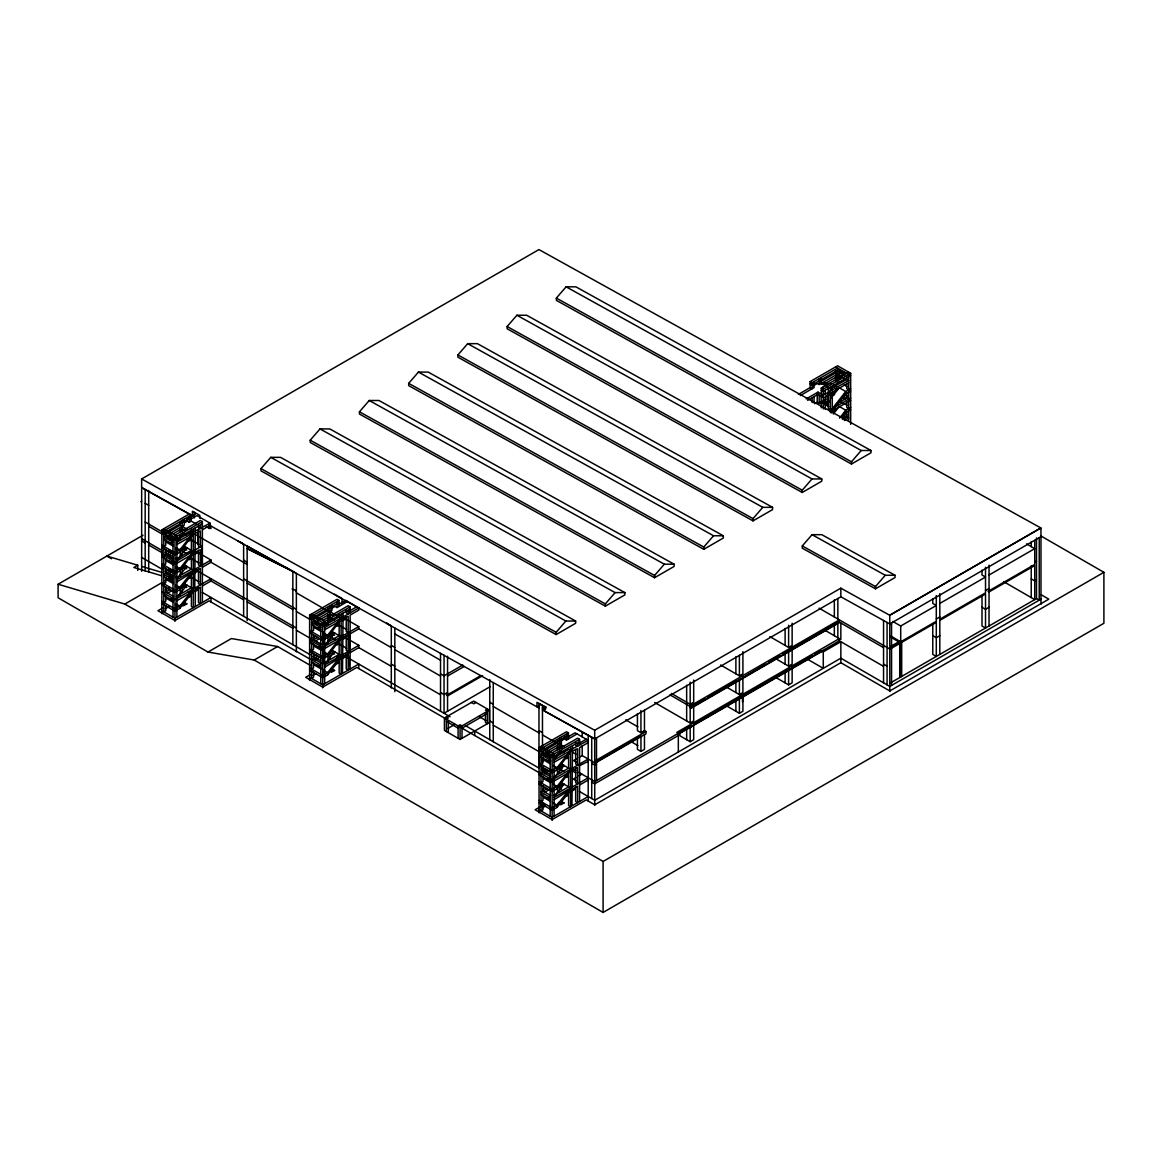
<?xml version="1.0" encoding="UTF-8"?>
<svg xmlns="http://www.w3.org/2000/svg" width="1162" height="1162" viewBox="0 0 1162 1162"><rect width="100%" height="100%" fill="white"/><g stroke="black" fill="none" stroke-linecap="round" stroke-linejoin="round"><path stroke-width="1.5" d="M798.381 394.412L810.146 387.614L810.146 381.601L812.107 382.734L837.584 368.034L837.57 383.402L839.53 382.269M176.9 617.153L176.9 536.263L163.813 528.695M324.663 683.735L324.663 621.568L311.576 614.001M541.013 746.469L554.1 754.036L554.1 816.203M338.476 604.487L345.68 600.333L358.767 607.886L358.767 610.137L350.125 615.119L350.125 669.036L348.179 653.698L350.198 650.342L358.826 645.36L358.826 647.626L391.303 666.363M345.593 600.71L343.211 602.395M836.117 380.773L837.584 376.299L835.594 372.929L835.58 370.431M836.582 388.645L835.594 391.652L825.136 397.68M820.662 381.557L835.594 372.929L837.526 370.315L846.764 373.322M177.394 540.94L182.536 534.433M189.232 534.404L191.41 531.644L191.41 529.131M176.464 540.272L191.41 531.644L193.357 532.762L179.834 549.931L174.954 552.763L161.867 545.196M161.867 547.462L174.954 555.015L179.834 552.197L192.819 534.709M177.394 559.663L186.821 547.709L183.422 547.317M189.232 553.112L191.41 550.367L191.41 535.537M161.867 566.184L174.954 573.737L179.834 570.92L192.819 553.432M177.612 578.11L186.821 566.431L183.422 566.039M161.867 584.893L174.954 592.46L179.834 589.642L179.834 587.376L193.357 570.208L183.756 564.659M179.834 589.642L193.357 572.459L200.416 568.392L200.416 584.849L198.47 583.731L198.47 568.901M177.612 596.832L186.821 585.154L183.422 584.762M161.867 603.615L174.954 611.183L179.834 608.351L179.834 606.099L193.357 588.931L183.756 583.382M179.834 608.351L193.357 591.182L200.416 587.115L200.416 603.572L198.47 602.453L198.47 587.623M325.157 626.245L331.315 618.431L334.365 620.203M336.108 615.177L341.12 618.068L327.582 635.236L322.702 638.069L309.615 630.501M309.615 632.767L322.702 640.32L327.582 637.502L340.568 620.014M325.157 644.968L334.569 633.014L331.17 632.622M309.615 651.475L322.702 659.043L327.582 656.225L340.568 638.737M325.375 663.415L334.569 651.737L331.17 651.345M336.995 657.14L339.159 654.38L339.159 639.565M309.615 670.198L322.702 677.766L327.582 674.933L327.582 672.682L341.12 655.513L331.519 649.965M327.582 674.933L341.12 657.765L348.179 653.698M825.703 404.913L828.956 400.788M831.12 398.043L839.24 387.745L845.776 391.521L850.671 388.704M554.594 758.713L559.721 752.206M832.253 408.69L845.776 391.521L845.776 393.773L832.253 410.941L832.253 392.219M833.285 414.021L839.24 406.468L845.776 410.244L850.671 407.426M553.664 758.045L568.61 749.417L570.557 750.536L557.034 767.704L552.139 770.522L539.052 762.969M539.052 765.235L552.139 772.788L557.034 769.97L570.005 752.482M554.594 777.436L564.02 765.482L560.621 765.09M839.545 418.16L845.776 410.244L845.776 412.495L841.68 417.71M539.052 783.943L552.139 791.511L557.034 788.693L570.005 771.19M554.811 795.883L564.02 784.205L560.621 783.813M539.052 802.666L552.139 810.234L557.034 807.401L557.034 805.15L570.557 787.981L560.955 782.433M557.034 807.401L570.557 790.233L577.616 786.166L577.616 802.622L575.669 801.504L575.669 786.674M261 468.62L270.775 457.349L280.536 457.349L575.655 621.031L575.655 623.282L556.119 634.568L261 470.871L261 468.62L556.119 632.302L556.119 634.568M310.225 440.195L320 428.923L329.761 428.923L624.88 592.605L624.88 594.871L605.344 606.143L310.225 442.461L310.225 440.195L605.344 603.891L605.344 606.143M359.45 411.784L369.225 400.498L378.986 400.498L674.105 564.195L674.105 566.446L654.569 577.717L359.45 414.035L359.45 411.784L654.569 575.466L654.569 577.717M408.675 383.358L418.451 372.087L428.212 372.087L723.33 535.769L723.33 538.021L703.794 549.306L408.675 385.624L408.675 383.358L703.794 547.041L703.794 549.306M457.901 354.947L467.676 343.661L477.437 343.661L772.556 507.344L772.556 509.61L753.02 520.881L457.901 357.199L457.901 354.947L753.02 518.63L753.02 520.881M507.126 326.522L516.901 315.251L526.662 315.251L821.781 478.933L821.781 481.184L802.245 492.47L507.126 328.773L507.126 326.522L802.245 490.204L802.245 492.47M556.351 298.097L566.112 286.825L575.887 286.825L870.992 450.507L870.992 452.773L851.47 464.045L556.351 300.362L556.351 298.097L851.47 461.793L851.47 464.045M556.119 632.302L565.879 621.031L575.655 621.031M605.344 603.891L615.105 592.605L624.88 592.605M654.569 575.466L664.33 564.195L674.105 564.195M703.794 547.041L713.555 535.769L723.33 535.769M753.02 518.63L762.78 507.344L772.556 507.344M802.245 490.204L812.006 478.933L821.781 478.933M851.47 461.793L861.231 450.507L870.992 450.507M802.274 545.951L812.049 534.68L821.81 534.68L895.03 575.277L895.03 577.543L875.494 588.814L802.274 548.203L802.274 545.951L875.494 586.563L875.494 588.814M875.494 586.563L885.255 575.277L895.03 575.277M342.717 658.476L345.593 656.443L342.746 658.128M572.154 790.944L575.045 788.911L572.183 790.596M295.627 591.051L296.368 590.587L292.069 589.003M542.494 746.469L542.451 707.643L544.789 706.278M542.48 708.776L545.98 706.743L542.494 709.924L594.741 738.959L596.498 737.943L596.498 780.544M546.009 707.876L542.494 709.924L545.225 708.776M195.187 514.185L192.456 515.768L141.662 487.604L141.633 478.962L538.936 249.569L1040.963 528.027L1040.992 604.225M140.878 501.708L141.662 501.258M1041.05 536.031L1103.9 572.314L1103.9 623.282L603.093 912.431L58.1 597.776L58.1 584.239L143.013 535.217M161.867 613.739L161.867 529.828L189.29 513.996L191.236 515.129L191.236 521.128L195.826 523.786M191.236 515.129L163.813 530.961L163.813 611.851L165.774 610.733L165.774 605.402M167.27 531.223L191.236 517.38M168.301 532.123L180.27 525.209L186.821 528.986M184.787 522.61L187.329 521.128L189.29 522.261L191.236 521.128M190.815 519.123L196.944 515.579L210.031 523.147L211.005 528.608L206.153 526.938M170.262 533.256L184.177 525.209L184.177 519.196M167.27 537.236L170.262 535.508M173.254 533.779L182.231 528.594L185.295 530.366M174.954 535.13L200.416 520.431L202.377 521.549L202.377 602.453M161.867 529.828L174.954 537.381L202.377 521.549M163.813 546.329L165.774 545.196L165.774 539.88M202.377 523.815L174.954 539.647L161.867 532.08M176.929 542.247L193.357 532.762M210.031 523.147L194.766 531.324M137.755 570.426L137.755 565.24L133.848 567.492L161.315 575.64M176.929 544.513L193.357 535.028M202.377 529.814L210.031 525.398M165.28 552.589L169.681 550.047M163.813 555.683L171.642 551.18M167.27 555.959L173.254 552.502M183.552 549.597L186.821 547.709M163.813 565.052L165.774 563.919L165.774 558.588M176.464 558.995L191.41 550.367M165.28 571.312L169.681 568.77M195.042 554.129L197.918 552.458M171.642 569.903L163.813 574.406L172.993 579.707M198.891 562.989L191.236 558.573L189.29 559.706L189.29 556.409M167.27 574.682L173.254 571.225M183.552 568.32L186.821 566.431M58.1 584.239L124.828 604.051L161.983 582.612L174.954 590.194L183.088 585.503M165.077 580.811L169.725 578.139M163.813 583.774L165.774 582.641L165.774 577.311M176.464 577.703L191.41 569.075L191.41 554.259M202.377 567.259L211.005 562.277L211.005 560.026L176.929 579.693L176.145 576.41M176.929 581.959L189.551 574.028M165.28 590.035L169.681 587.493M195.042 572.851L197.918 571.181M163.813 593.128L170.175 589.468M198.891 581.712L191.236 577.296L189.29 578.429L189.29 575.132M167.27 593.39L173.254 589.947M183.552 587.028L186.821 585.154M163.813 602.497L165.774 601.364L165.774 596.033M176.45 596.44L191.41 587.798L191.41 572.982M162.607 608.046L157.959 610.733L174.954 620.537L209.058 600.841L310.167 659.232M176.929 600.681L190.103 593.07L188.157 591.937M202.377 585.982L211.005 581L211.005 578.749L174.954 599.563L161.867 592.01M165.28 608.757L169.681 606.215M195.042 591.574L197.918 589.904L197.918 586.621M183.088 604.225L174.954 608.917L161.867 601.364M183.756 602.105L186.821 603.877L183.552 605.751L180.139 605.358M124.828 604.051L207.983 652.056L231.398 638.548L277.616 646.522L310.443 665.463M309.615 680.322L309.615 615.134L337.038 599.302L338.999 600.434L338.999 606.433M338.999 600.434L311.576 616.267L311.576 678.434L313.522 677.315L313.522 671.985M311.576 618.518L313.522 617.385M315.018 616.528L338.999 602.686M316.064 617.429L328.033 610.515L334.569 614.291M331.257 608.656L335.092 606.433L337.038 607.566L347.627 601.451M318.01 618.547L331.94 610.515L331.94 604.501M315.018 622.542L329.979 613.899L333.044 615.671M207.983 652.056L254.217 660.031L277.616 646.522M322.702 620.435L348.179 605.722L350.125 606.855L350.125 612.868M309.615 615.134L322.702 622.687L350.125 606.855M350.125 609.106L322.702 624.953L309.615 617.385M311.576 631.634L313.522 630.501L313.522 625.171M324.213 625.577L339.159 616.949L339.159 614.437M349.617 610.907L356.807 606.753M341.12 618.068L324.677 627.553L323.399 624.299M358.767 607.886L343.066 616.949L342.093 616.383M324.677 629.819L341.12 620.319M313.043 637.894L315.962 636.195M342.79 620.711L345.68 619.041M311.576 640.988L317.923 637.328M337.038 626.289L338.999 625.156L346.639 629.572M315.018 641.264L319.506 638.664M334.569 633.014L331.315 634.902L334.569 635.265M311.576 650.357L313.522 649.224L313.522 643.893M324.213 644.285L339.159 635.658L339.159 620.842M346.218 616.775L346.218 631.591L350.125 633.842L358.767 628.86L358.767 626.608L322.702 647.423L309.615 639.87M348.179 634.975L322.702 649.674L309.615 642.121M313.043 656.617L315.962 654.918M342.79 639.434L345.68 637.764M317.923 656.051L311.576 659.711L320.756 665.013M337.038 645.012L338.999 643.879L346.639 648.294M315.018 659.972L319.506 657.387M334.569 651.737L331.315 653.61L334.569 653.988M311.576 669.08L313.522 667.947L313.522 662.616M810.146 381.601L837.584 365.769L850.671 373.322L850.671 424.362M324.213 663.008L339.159 654.38M348.179 632.709L350.198 650.342L324.677 664.998L323.501 660.074M310.312 674.599L305.664 677.286L322.702 687.12L356.807 667.424L460.065 727.049L489.362 710.127L489.362 722.532L460.065 739.453L444.436 730.433L444.436 718.014L473.733 701.107L489.362 710.127M324.677 667.264L337.3 659.333M350.198 652.608L358.826 647.626M813.385 385.755L817.206 383.547L818.193 384.099M313.043 675.34L315.962 673.64M800.327 395.545L814.054 387.614L814.054 381.601M844.12 375.558L839.53 372.915L819.166 384.666L819.166 378.652M337.038 663.734L338.999 662.601M840.634 377.316L837.584 376.299L824.381 383.91L821.113 383.547L821.113 377.534M330.85 670.808L322.702 675.5L309.615 667.947M821.287 394.049L821.287 388.035L848.71 372.203M331.315 672.333L334.569 670.459L331.519 668.687M806.181 398.929L817.961 392.131L823.248 395.167L848.71 380.468L843.699 378.318M850.671 373.322L823.248 389.168L821.287 388.035M807.648 400.324L817.961 394.383L823.248 397.433M850.671 375.587L823.248 391.42L821.287 390.287M831.803 387.977L846.764 379.335L846.764 376.837M848.71 382.719L825.194 396.3L825.194 409.474M814.664 403.737L817.206 402.255L819.166 403.388L828.593 397.941M831.585 396.227L834.563 394.499M828.782 400.091L824.381 402.633L827.446 404.405M845.776 393.773L850.671 390.955M836.495 403.984L846.764 398.058L848.71 399.191M850.671 398.058L830.307 409.823L828.346 408.69L828.346 387.469M850.671 400.309L830.307 412.074L830.307 387.338M831.12 412.96L835.594 410.375M845.776 412.495L850.671 409.678M842.363 419.322L846.764 416.78L848.71 417.913L844.309 420.455M462.796 665.013L444.044 675.848L440.529 673.815M447.559 676.066L464.248 666.436M447.559 692.537L444.044 694.556L440.529 692.537M480.923 675.529L447.559 694.789L446.586 694.222M482.608 675.688L447.559 695.922L446.586 695.355M490.219 686.626L444.044 713.279L444.044 655.31M476.086 702.458L473.733 703.809L471.394 702.458M447.806 728.487L454.85 724.405M487.415 708.994L485.455 710.127L487.415 711.26L487.415 723.665L485.455 722.532L485.455 714.078M462.011 728.167L487.415 713.512M539.764 705.305L537.033 706.888L536.946 702.327L544.368 706.452L544.455 710.999L594.741 738.901L840.852 596.803L840.823 588.161L889.772 615.308L889.801 691.521M543.075 710.243L545.414 708.893M543.279 710.36L545.617 708.994M539.052 812.79L539.052 747.602L566.49 731.769L568.436 732.902L568.436 738.901M568.436 732.902L541.013 748.735L541.013 810.902L542.959 809.769L542.959 802.666M544.455 748.996L568.436 735.154M545.501 749.897L557.469 742.983L564.02 746.759M560.694 741.124L564.529 738.901L566.49 740.034L577.064 733.919M567.928 736.955L575.117 732.801L588.204 740.354L571.965 749.098M547.447 751.015L561.377 742.983M544.455 755.009L559.43 746.367L562.481 748.139M552.139 752.903L577.616 738.19L579.577 739.322L579.577 745.336M141.633 478.962L594.697 730.259L840.823 588.161M539.052 747.602L552.139 755.155L579.577 739.322M579.577 741.574L552.139 757.406L539.052 749.853M541.013 764.102L542.959 762.969L542.959 757.639M579.054 743.375L586.258 739.221M554.129 760.021L570.557 750.536M554.114 762.287L570.557 752.787M588.204 742.605L579.577 747.587L579.577 801.504M542.48 770.362L545.414 768.663M541.013 773.456L547.36 769.796M568.436 757.624L566.49 758.757L566.49 755.46M544.455 773.732L548.943 771.132M564.02 765.482L560.752 767.37L562.379 767.545M576.439 758.917L573.563 760.587L576.265 762.141M579.315 757.261L582.191 755.605L594.741 762.838L640.945 736.069L640.945 751.407L637.43 749.374L637.43 737.841M541.013 782.825L542.959 781.692L542.959 776.361M553.664 776.753L568.61 768.126L568.61 754.966M588.204 759.077L552.139 779.891L539.052 772.338M588.204 761.328L579.025 765.99M542.48 789.085L545.414 787.386M637.43 713.657L637.43 730.651L640.945 732.685L644.46 730.651L645.97 731.523L645.97 733.774L594.988 763.216L596.498 764.088L594.741 765.09L591.719 763.361M690.17 704.259L693.685 702.226L693.685 680.06M720.643 665.013L739.395 675.848L742.91 673.815L742.91 651.635M769.869 636.602L788.62 647.423L792.135 645.389L792.135 623.224M547.36 788.519L541.013 792.179L550.192 797.481M568.436 776.347L566.49 777.48L566.49 774.183M645.97 731.523L594.988 760.95L596.498 761.822M671.418 693.438L691.68 705.131L839.356 619.869L839.356 622.135L691.68 707.382L669.893 694.818M704.985 699.088L690.17 707.643L691.143 708.21L838.819 622.948L838.819 621.815L883.556 647.641M708.065 697.316L737.289 680.438M765.38 664.228L740.906 678.971M768.503 662.427L779.441 656.109M782.563 654.308L838.819 621.815M544.455 792.44L548.943 789.855M564.02 784.205L560.752 786.078L562.379 786.267M576.12 777.465L573.244 779.121L576.163 780.806M578.996 775.795L581.871 774.139M541.013 801.548L542.959 800.415L542.959 795.084M553.664 795.476L568.61 786.848L568.61 773.674M554.129 797.466L588.204 777.799M544.412 804.38L535.116 809.754L552.139 819.588L586.258 799.892L594.741 804.801L840.852 662.703L889.801 690.954L1048.807 599.156L1040.949 594.624M554.114 799.732L566.751 791.801M579.577 785.033L588.204 780.051L587.885 777.61M542.48 807.808L545.414 806.108M640.945 751.407L644.46 749.374L644.46 734.558M654.656 702.487L690.17 722.982L693.685 720.948L693.685 705.61M726.744 687.25L739.395 694.556L742.91 692.537L742.91 677.199M774.444 657.953L788.62 666.146L792.135 664.112L792.135 648.774M568.436 795.069L566.49 796.202L566.49 792.905M678.332 752.017L678.332 733.295L594.741 781.561L578.85 772.396M694.28 723.999L789.884 668.789M793.021 666.988L812.441 655.775M814.969 654.322L819.66 651.606M678.39 733.788L839.356 640.843L883.556 666.363M677.736 734.573L821.229 651.824L821.229 650.691L823.277 651.867L840.852 641.714L840.852 663.255M560.287 803.276L552.139 807.968L539.052 800.415M678.332 735.546L594.741 783.813L591.719 782.084M560.955 801.155L564.02 802.927L560.752 804.801L558.138 803.291M889.656 615.25L1040.847 527.955L889.772 615.308M588.204 796.507L552.139 817.336L539.052 809.769M1040.992 536.655L889.801 623.95L840.997 596.876M679.901 732.481L679.901 735.778L690.17 741.705L693.685 739.671L693.685 724.333M727.107 706.191L739.395 713.279L742.91 711.26L742.91 695.922M775.969 677.562L788.62 684.868L792.135 682.835L792.135 667.496M892.866 621.481L900.71 626.013L936.296 605.475L932.781 603.441L932.781 598.561M939.811 603.441L985.521 577.049L982.006 575.016L982.006 570.135M989.036 575.016L1034.746 548.624L1026.54 543.889M936.296 618.997L939.811 616.978M985.521 590.587L989.036 588.553M1034.746 562.161L1036.504 561.144M891.051 646.246L900.71 640.683M890.586 647.641L936.296 621.263L936.296 595.641M939.811 619.23L985.521 592.838L985.521 567.23M890.586 648.774L900.71 642.935L900.71 676.996L899.722 676.429L899.722 641.235M890.324 635.803L901.683 642.368L936.296 622.382L936.296 656.443L932.781 654.409L932.781 624.168M939.811 620.363L985.521 593.971L985.521 628.032L982.006 625.998L982.006 595.743M939.811 635.687L936.296 637.72L932.781 635.687M989.036 607.276L985.521 609.309L982.006 607.276M1036.504 579.867L1034.746 580.884L1031.231 578.85M899.722 676.429L901.683 676.429L901.683 642.368M890.586 682.835L1036.504 598.59L1039.235 600.173L1039.235 537.672M1040.992 599.156L889.801 686.437L840.852 658.186L594.741 800.284L579.431 791.453M254.217 660.031L603.093 861.449L1103.9 572.314M677.736 733.44L691.143 725.8L691.143 726.933M824.134 382.981L830.99 383.765M827.344 386.38L820.14 382.981M830.685 386.757L834.098 387.149M824.134 401.703L829.276 402.299M171.816 542.959L166.747 542.378L173.283 546.155M180.139 549.205L186.821 549.96M171.816 561.682L166.747 561.101L173.283 564.877M180.139 567.928L186.821 568.683M171.816 580.404L166.747 579.823L173.283 583.6M180.139 586.636L186.821 587.406M171.816 599.127L166.747 598.546L173.283 602.323M183.422 603.485L186.821 603.877M319.579 628.264L314.495 627.683L321.046 631.46M319.579 646.987L314.495 646.406L321.046 650.183M319.579 665.71L314.495 665.129L321.046 668.905M331.17 670.067L334.569 670.459M550.701 760.921L543.947 760.151L550.483 763.928M549.016 779.455L543.947 778.874L550.483 782.651M549.016 798.178L543.947 797.597L550.483 801.373M558.922 802.346L564.02 802.927M137.755 565.24L106.889 556.075L111.523 558.748M141.662 566.388L161.997 572.43M168.65 574.406L173.632 575.887L168.955 573.186M168.839 576.555L173.443 578.066M566.112 286.825L861.231 450.507M516.901 315.251L812.006 478.933M467.676 343.661L762.78 507.344M812.049 534.68L885.255 575.277M418.451 372.087L713.555 535.769M369.225 400.498L664.33 564.195M320 428.923L615.105 592.605M270.775 457.349L565.879 621.031M194.403 517.932L194.403 516.858L141.662 487.517L141.662 571.268M209.247 525.079L538.979 707.963L538.979 768.097L465.337 725.582M845.224 374.701L837.526 370.315L812.107 384.985L810.146 383.867M835.594 372.929L842.159 376.691M843.699 396.3L846.764 398.058L846.764 392.727M843.699 415.023L846.764 416.78L846.764 411.45M173.443 540.243L165.774 535.842L163.813 536.975L172.993 542.276M321.191 625.548L313.522 621.147L311.576 622.28L320.756 627.567M550.628 758.016L542.959 753.615L541.013 754.734L550.192 760.035M173.443 558.966L165.774 554.564L165.774 549.234M321.191 644.271L313.522 639.87L313.522 634.539M550.628 776.739L542.959 772.338L542.959 767.007M173.443 577.688L165.774 573.287L165.774 567.957M321.191 662.994L313.522 658.593L313.522 653.262M550.628 795.462L542.959 791.061L542.959 785.73M835.623 366.901L848.71 374.454L848.71 420.165M837.584 376.299L840.634 378.057M844.12 384.927L847.185 386.685M848.71 389.822L846.764 388.704L846.764 383.373M834.011 384.724L836.625 386.234M844.12 394.281L847.185 396.053M822.972 383.111L827.446 385.682M842.174 397.665L845.224 399.438M839.53 400.992L847.185 405.407M848.71 408.545L846.764 407.426L846.764 402.096M810.146 387.614L812.107 388.747L812.107 382.734M844.12 413.004L847.185 414.776M820.14 401.703L828.767 406.685M842.174 416.388L845.224 418.16M1003.808 581.741L1034.746 599.607L1034.746 565.545L989.036 591.937L988.063 591.371L1034.746 564.412L1034.746 540.446M890.324 636.936L899.722 642.368M819.094 608.176L889.932 649.079M838.819 622.948L837.846 622.382L837.846 637.72M825.194 630.414L840.852 639.463L840.852 622.992M883.556 664.112L887.071 666.146M820.256 651.257L821.229 651.824M806.573 658.694L823.277 668.339L823.277 651.867M678.332 733.295L676.821 732.423L839.356 638.592L839.356 640.843M625.708 719.83L637.894 726.86M631.808 742.068L637.894 745.583M237.687 540.853L243.628 544.295M394.819 633.886L440.529 660.277M145.177 503.291L148.692 505.325M243.628 560.128L247.143 562.161M343.284 617.661L358.767 626.608M391.303 645.389L394.819 647.423M489.754 702.226L493.269 704.259M538.979 730.651L542.494 732.685M194.766 533.576L200.416 530.947L200.416 547.418L198.47 546.285L198.47 529.814M342.514 618.881L348.179 616.252L348.179 670.154L346.218 669.036L346.218 654.206M571.965 751.349L577.616 748.72L577.616 765.177L575.669 764.059L575.669 749.243M194.403 533.968L247.143 564.412M296.368 592.838L328.367 611.314M358.433 628.671L391.303 647.641M394.819 649.674L440.529 676.066M493.269 706.511L538.979 732.902M542.494 734.936L557.76 743.753M573.026 752.569L576.091 754.327M183.552 533.126L186.617 534.898M560.752 750.899L563.817 752.671M198.891 544.266L191.236 539.851L189.29 540.984L187.329 539.851M342.093 635.106L343.066 635.658M145.177 522.014L162.404 531.964M168.505 535.479L173.08 538.122M195.579 551.108L211.005 560.026M243.628 578.85L296.368 609.309M343.284 636.384L358.826 645.36M391.303 664.112L394.819 666.146M489.754 720.948L493.269 722.982M545.53 753.15L550.076 755.779M572.793 768.895L575.815 770.638M183.756 545.937L193.357 551.485L179.834 568.654L174.954 571.472L161.867 563.919M331.519 631.242L341.12 636.791L327.582 653.959L322.702 656.777L309.615 649.224M560.955 763.71L570.557 769.259L557.034 786.427L552.139 789.245L539.052 781.692M478.918 716.504L485.992 720.585M148.692 526.299L162.404 534.215M168.505 537.73L171.555 539.502M210.453 561.958L243.628 581.116M247.143 583.135L292.853 609.527M296.368 611.561L310.08 619.477M316.18 622.992L320.756 625.635M394.819 668.397L440.529 694.789M493.269 725.233L538.979 751.625M544.005 754.53L550.076 758.031M572.793 771.147L575.815 772.89M163.813 539.226L172.993 544.528M311.576 624.531L320.756 629.833M541.013 756.999L550.192 762.301M183.552 551.848L186.617 553.62M331.315 637.154L335.905 639.797M560.752 769.622L563.817 771.379M175.912 547.665L179.834 549.931L179.834 552.197M323.661 632.97L327.582 635.236L327.582 637.502M553.097 765.438L557.034 767.704L557.034 769.97M202.377 565.008L201.825 545.966L174.954 562.117L161.867 554.564M350.198 650.342L349.573 633.522M348.179 651.432L346.218 650.313L346.218 635.498M141.662 538.703L162.404 550.686M168.505 554.201L173.08 556.845M195.579 569.83L296.368 628.032M343.255 655.092L450.057 716.751M550.251 774.604L542.494 770.13L542.494 766.833M141.662 540.955L145.177 542.988M148.692 545.022L162.404 552.938M168.505 556.453L173.08 559.096M210.453 580.68L243.628 599.824M247.143 601.858L292.853 628.25M296.368 630.283L310.08 638.199M316.18 641.714L320.756 644.358M446.397 716.896L448.343 718.014L446.397 719.147L446.397 731.552M461.445 727.848L539.546 772.933M161.867 556.816L174.954 564.369L200.416 549.67L200.416 566.126L198.47 565.008L198.47 550.192M539.052 774.589L552.139 782.142L577.616 767.443L577.616 783.9L575.669 782.781L575.669 767.951M446.397 721.399L458.104 728.167M175.912 566.388L179.834 568.654L179.834 570.92M323.661 651.693L327.582 653.959L327.582 656.225M553.097 784.161L557.034 786.427L557.034 788.693M194.766 587.478L195.318 527.882M342.514 672.783L343.066 613.187M571.965 805.251L572.517 745.655M141.662 557.426L162.724 569.583M195.579 588.553L197.918 589.904M202.29 592.431L310.08 654.656M316.18 658.186L320.756 660.815M163.813 576.672L172.993 581.973M311.576 661.977L320.756 667.278M541.013 794.445L550.192 799.732M175.912 585.111L179.834 587.376M323.661 670.416L327.582 672.682M553.097 802.884L557.034 805.15M173.414 596.426L165.774 592.01L165.774 586.679M309.615 677.315L322.702 684.868L358.767 664.039L358.767 668.557M163.813 595.394L172.993 600.681M175.912 603.833L179.834 606.099M161.867 610.733L174.954 618.286L211.005 597.457L211.005 601.974M334.496 594.218L342.078 598.764L342.078 603.732M391.303 626.057L386.699 623.181L391.303 626.057L391.303 687.904M339.072 596.803L342.078 598.764M240.621 542.204L243.628 544.15L243.628 616.296M285.213 566.925L296.368 573.432L296.368 651.824M542.959 747.602L545.603 749.751M313.522 615.134L317.473 618.358M165.774 529.828L171.046 534.128M842.813 397.084L845.442 399.234M842.813 415.807L845.442 417.957M545.588 755.765L542.959 753.615L542.959 751.102M317.458 624.386L313.522 621.147L313.522 618.649M171.017 540.156L165.774 535.842L165.774 533.343M323.501 641.351L324.677 646.275M176.145 557.687L176.929 560.97M323.486 631.997L324.663 636.936M323.486 650.72L324.663 655.658M323.486 669.443L324.663 674.381M176.116 548.333L176.9 551.63M176.116 567.056L176.9 570.353M176.116 585.779L176.9 589.076M176.116 604.501L176.9 607.799M542.451 707.643L542.407 705.363L538.907 703.417L538.979 707.963M199.849 518.368L199.791 515.332L192.384 511.207L192.456 515.768M194.33 512.297L194.403 516.858M594.697 730.259L594.741 805.353M835.609 376.953L835.623 380.497M690.17 726.366L690.17 741.705M1036.504 537.933L1036.504 598.59M1031.231 541.724L1031.231 546.605M1031.231 565.676L1031.231 597.573M989.036 565.197L989.036 625.998M939.811 593.622L939.811 654.409M900.71 626.013L900.71 641.802M891.559 622.934L891.559 685.435M887.071 622.425L887.071 684.868M883.556 620.479L883.556 682.835M839.53 370.402L839.53 372.915M839.53 375.166L839.53 378.725M837.846 598.532L837.846 618.997M834.331 599.97L834.331 616.978M834.331 624.168L834.331 635.687M832.253 386.22L832.253 389.967M825.194 390.287L825.194 394.049M823.248 386.902L823.248 408.951M821.113 395.676L821.287 407.833M819.166 395.153L819.166 403.388M817.961 392.131L817.961 394.383M817.206 394.034L817.206 402.255M814.054 396.46L814.054 403.04M812.107 397.593L812.107 402.531M788.62 625.243L788.62 647.423M788.62 650.807L788.62 666.146M788.62 669.53L788.62 684.868M785.105 628.395L785.105 645.389M785.105 652.594L785.105 664.112M785.105 671.302L785.105 682.835M742.518 697.069L742.518 702.008M739.395 655.368L739.395 675.848M739.395 679.233L739.395 694.556M739.395 699.655L739.395 713.279M735.88 656.82L735.88 673.815M735.88 681.005L735.88 692.537M735.88 699.727L735.88 711.26M691.68 705.131L691.68 707.382M691.143 707.077L691.143 708.21M690.17 682.094L690.17 722.982M686.655 685.231L686.655 720.948M686.655 728.153L686.655 739.671M644.46 710.185L644.46 730.651M640.945 710.505L640.945 732.685M603.093 861.449L603.093 912.431M591.719 737.216L591.719 798.541M588.204 735.328L588.204 801.025M582.191 731.987L582.191 736.882M582.191 745.713L582.191 755.605M577.616 742.707L577.616 746.469L575.669 745.336L575.669 742.838M570.557 746.788L570.557 806.704L568.61 805.571L568.61 792.397M566.49 734.021L566.49 740.034M564.529 736.403L564.529 738.901M561.377 736.969L561.377 748.081M561.377 765.598L561.377 770.551M561.377 784.321L561.377 789.259M559.43 738.102L559.43 749.664M559.43 766.731L559.43 773.326M559.43 785.454L559.43 792.034M557.469 740.484L557.469 742.983M557.469 746.89L557.469 750.173M557.469 767.254L557.469 773.834M557.469 785.977L557.469 792.557M552.139 755.155L552.139 820.343M550.192 756.288L550.192 816.203M542.494 758.597L542.494 761.894M493.269 682.617L493.269 741.705M489.754 679.538L489.754 739.671M474.721 730.985L474.721 735.502M462.011 738.32L462.011 725.916L460.065 724.783L458.104 725.916L458.104 738.32M460.065 727.049L460.065 739.453M448.343 721.907L448.343 731.682M447.559 656.24L447.559 711.26M440.529 653.364L440.529 711.26M394.819 628.017L394.819 691.637M348.179 610.239L348.179 614.001L346.218 612.868L346.218 610.37M341.12 614.32L341.12 674.236L339.159 673.103L339.159 658.288M338.999 621.873L338.999 625.156M337.038 601.553L337.038 607.566M331.94 633.145L331.94 638.083M329.979 605.634L329.979 617.196M329.979 634.263L329.979 639.202M329.979 652.986L329.979 657.924M328.033 608.016L328.033 610.515M328.033 614.422L328.033 624.299M328.033 636.427L328.033 643.022M328.033 655.15L328.033 661.744M322.702 622.687L322.702 687.875M320.756 623.82L320.756 683.735M292.853 644.721L292.853 571.457L247.143 548.624L288.22 568.915L247.143 546.111L247.143 620.581M209.058 525.965L209.058 528.608M200.416 524.933L200.416 528.695L198.47 527.563L198.47 525.064M197.918 533.75L197.918 544.237M195.318 590.064L195.318 606.52M193.357 529.015L193.357 607.653L191.41 606.52L191.41 591.705M191.236 555.291L191.236 558.573M191.236 573.999L191.236 577.296M191.236 592.722L191.236 596.019L189.29 597.152L189.29 593.855M189.29 516.248L189.29 522.261M187.329 518.63L187.329 521.128M182.231 520.329L182.231 531.891M182.231 548.958L182.231 555.552M182.231 567.681L182.231 574.275M182.231 586.403L182.231 591.342M180.27 522.711L180.27 525.209M180.27 529.117L180.27 532.399M180.27 535.697L180.27 538.994M180.27 549.481L180.27 557.716M180.27 568.203L180.27 576.439M180.27 586.926L180.27 595.162M174.954 537.381L174.954 621.292M172.993 538.514L172.993 617.153M148.692 490.48L148.692 571.835M145.177 489.551L145.177 571.021"/></g></svg>
